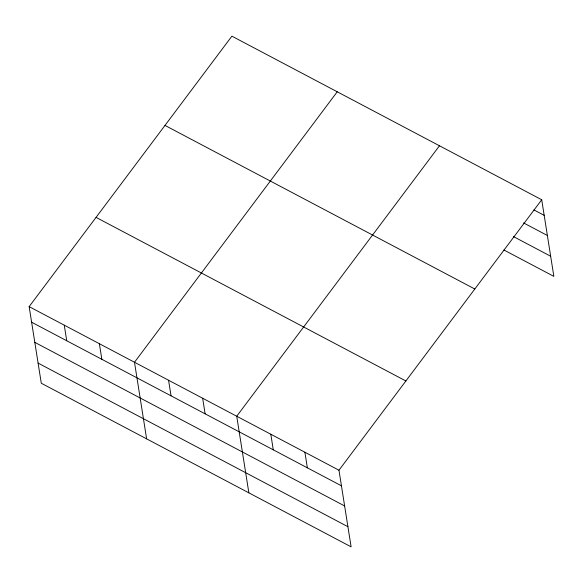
<?xml version="1.0" encoding="UTF-8"?>
<svg xmlns="http://www.w3.org/2000/svg" width="583" height="583" viewBox="0 0 583 583"><rect width="100%" height="100%" fill="white"/><g stroke="black" fill="none" stroke-linecap="round" stroke-linejoin="round"><path stroke-width="0.87" d="M541.716 199.765L338.971 470.226L351.104 546.832L41.284 383.235L29.15 306.629L231.896 36.168L541.716 199.765L553.85 276.371L503.916 250.005M337.236 91.786L134.491 362.254L146.624 438.861M439.48 145.772L236.727 416.24L248.861 492.846M533.882 209.909L544.187 215.353M523.6 222.932L547.371 235.488M513.412 236.56L550.658 256.236M164.989 125.418L474.81 289.015M96.057 217.379L405.877 380.969M29.15 306.629L338.971 470.226M31.62 322.217L341.434 485.814M34.805 342.352L344.626 505.949M38.092 363.1L347.913 526.697M304.887 452.233L307.358 467.821M270.811 434.233L273.274 449.821M202.651 398.24L205.114 413.828M168.567 380.247L171.038 395.835M99.372 343.715L101.843 359.303M64.261 325.168L66.732 340.756"/></g></svg>
